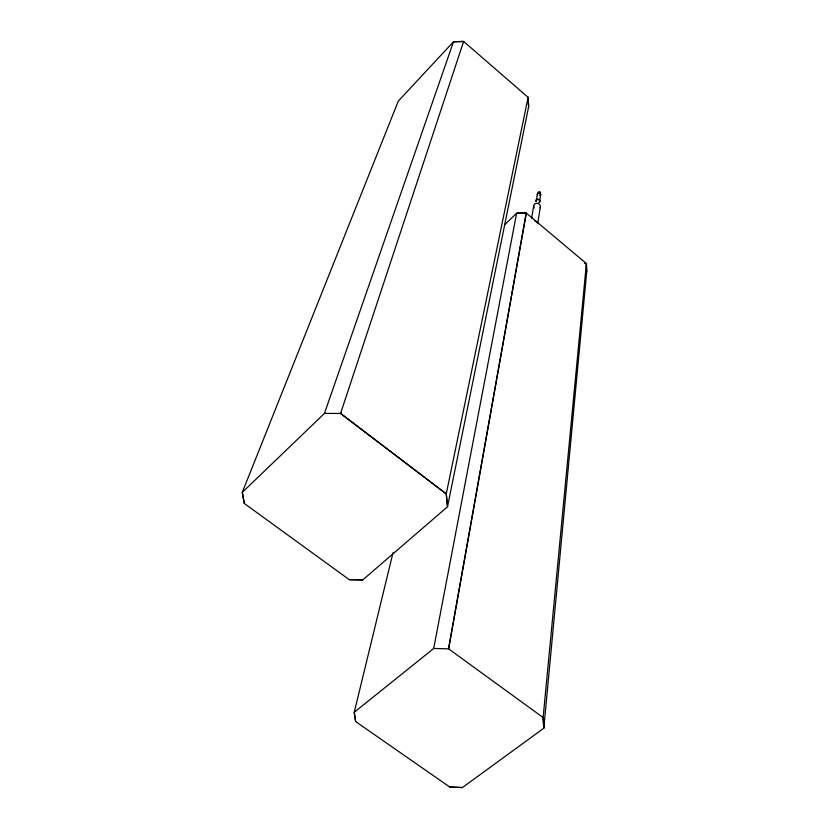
<?xml version="1.0" encoding="UTF-8"?>
<svg xmlns="http://www.w3.org/2000/svg" width="829" height="829" viewBox="0 0 829 829"><rect width="100%" height="100%" fill="white"/><g stroke="black" fill="none" stroke-linecap="round" stroke-linejoin="round"><path stroke-width="1.24" d="M504.592 224.856L516.633 213.208L526.27 213.063L586.393 263.56L586.704 271.912L543.803 728.225L462.427 787.54L449.826 787.073L355.61 721.541L354.242 712.287L392.998 552.798M537.679 223.498L540.332 207.084M539.575 201.416L540.674 194.66M536.27 200.68L537.399 193.924M531.607 218.214L533.752 205.602M355.631 721.52L354.242 712.287L433.702 648.475L516.633 213.198L526.26 213.074L448.8 647.584L449.339 647.957M586.704 271.912L586.383 263.57L584.549 263.042L586.393 263.56L543.13 717.531L543.803 728.225L543.119 717.541L448.582 648.848L526.27 213.063M528.633 106.734L447.515 506.747L362.801 579.875L349.237 579.637L244.296 503.452L242.286 492.374L398.324 101.065L453.504 41.761L463.639 41.45L528.114 97.345L528.633 106.734L528.104 97.356M244.296 503.452L242.286 492.374L324.46 413.402L340.584 413.464L446.261 493.897L447.515 506.747L446.251 493.908L528.114 97.345M324.46 413.402L453.504 41.761L463.629 41.46L340.937 412.355L341.538 412.79M349.237 579.637L362.833 579.896M433.702 648.475L448.582 648.848M449.826 787.073L462.447 787.55M340.584 413.464L446.251 493.908M534.829 221.022A3.451 3.067 8.9 0 1 537.005 222.431M534.218 207.903A3.378 3.015 8.7 0 1 534.746 204.048A3.378 3.015 8.7 0 1 539.078 203.996A3.378 3.015 8.7 0 1 540.042 207.82M535.907 201.571A2.114 1.896 8.7 0 1 537.099 199.271A2.114 1.896 8.7 0 1 539.783 200.214A2.114 1.896 8.7 0 1 539.068 202.68M538.28 199.571A1.689 1.513 8.7 0 1 539.171 202.11M536.228 201.074A1.689 1.513 8.7 0 1 537.399 199.582M537.638 195.074A1.679 1.513 8.6 0 1 538.135 193.002A1.679 1.513 8.6 0 1 540.446 193.52A1.679 1.513 8.6 0 1 539.948 195.592M540.125 194.017A1.14 1.026 8.6 0 1 540.052 194.794M538.197 193.582A1.14 1.026 8.6 0 1 539.803 193.561M538.353 193.219A1.14 1.026 8.6 0 1 538.612 191.862A1.14 1.026 8.6 0 1 540.135 192.017A1.14 1.026 8.6 0 1 540.145 193.406"/></g></svg>
